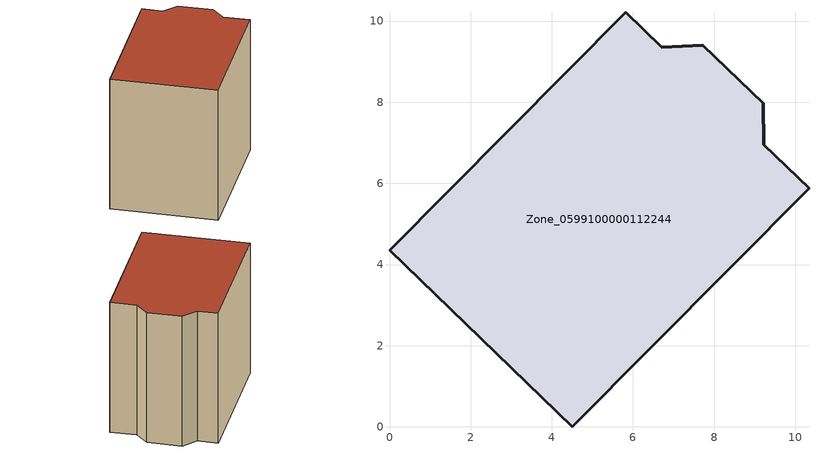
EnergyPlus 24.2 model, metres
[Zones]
Zone_0599100000112244
 floor ground (C_G): 0,4.35 5.82,10.22 6.71,9.36 7.72,9.41 9.21,7.98 9.22,6.95 10.34,5.88 4.51,0 z0
 wall outside (C_F): 5.82,10.22 0,4.35 4.51,0 10.34,5.88 9.22,6.95 9.21,7.98 7.72,9.41 6.71,9.36 5.82,10.22 z0:8.42
 roof outside (C_R): 9.22,6.95 9.21,7.98 7.72,9.41 6.71,9.36 5.82,10.22 0,4.35 4.51,0 10.34,5.88 z8.42
[BUILDING]
Pand.0599100000112244: North Axis=0; Terrain=City; Loads Convergence Tolerance Value=0.04; Temperature Convergence Tolerance Value=0.4; Solar Distribution=FullExterior; Maximum Number of Warmup Days=25; Minimum Number of Warmup Days=1
[Site:Location]
Rotterdam.The.Hague.AP_ZH_NLD Design_Conditions: Latitude=51.96; Longitude=4.45; Time Zone=1; Elevation=-4.5
[SITE:GROUNDTEMPERATURE:BUILDINGSURFACE]
18, 18, 18, 18, 18, 18, 18, 18, 18, 18, 18, 18
[MATERIAL] Thermal Absorptance=0.9; Solar Absorptance=0.7; Visible Absorptance=0.7
Name | Roughness | Thickness | Conductivity | Density | Specific Heat
G.TI.1946 | MediumSmooth | 0.15 | 1 | 540 | 1210
F.TI.1946 | Rough | 0.3 | 0.857143 | 1920 | 840
R.TI.1946 | MediumRough | 0.2 | 0.1 | 1500 | 1000
[CONSTRUCTION]
C_G: G.TI.1946
C_F: F.TI.1946
C_R: R.TI.1946
[ZONE]
Zone_0599100000112244: Type=1; Multiplier=1; Ceiling Height=Autocalculate; Volume=Autocalculate; Floor Area=autocalculate; Part of Total Floor Area=Yes
[ZONEINFILTRATION:DESIGNFLOWRATE]
Infil_Zone_0599100000112244: Zone or ZoneList or Space or SpaceList=Zone_0599100000112244; Schedule=AlwaysOn; Design Flow Rate Calculation Method=Flow/Area; Flow Rate per Floor Area=0.003; Constant Term Coefficient=1; Temperature Term Coefficient=0; Velocity Term Coefficient=0; Velocity Squared Term Coefficient=0
[HVACTEMPLATE:ZONE:IDEALLOADSAIRSYSTEM]
Zone_0599100000112244: Maximum Heating Supply Air Temperature=50; Minimum Cooling Supply Air Temperature=13; Maximum Heating Supply Air Humidity Ratio=0.0156; Minimum Cooling Supply Air Humidity Ratio=0.0077; Heating Limit=NoLimit; Cooling Limit=NoLimit; Dehumidification Control Type=ConstantSensibleHeatRatio; Cooling Sensible Heat Ratio=0.7; Dehumidification Setpoint=60; Humidification Control Type=None; Humidification Setpoint=30; Outdoor Air Method=None; Outdoor Air Flow Rate per Person=0.00944; Outdoor Air Flow Rate per Zone Floor Area=0; Outdoor Air Flow Rate per Zone=0; Demand Controlled Ventilation Type=None; Outdoor Air Economizer Type=NoEconomizer; Heat Recovery Type=None; Sensible Heat Recovery Effectiveness=0.7; Latent Heat Recovery Effectiveness=0.65
[ZONECONTROL:THERMOSTAT]
ThermostatControl_Zone_0599100000112244: Zone or ZoneList=Zone_0599100000112244; Control Type Schedule=DualSetpointControlType; Control 1=Thermostat_Zone_0599100000112244; Temperature Difference Between Cutout And Setpoint=0
[THERMOSTATSETPOINT:DUALSETPOINT]
Thermostat_Zone_0599100000112244: Heating Setpoint Temperature Schedule=HeatingSetpoint_Zone_0599100000112244; Cooling Setpoint Temperature Schedule=CoolingSetpoint_Zone_0599100000112244
[SCHEDULE:COMPACT]
HeatingSetpoint_Zone_0599100000112244: Through: 12/31, For: AllDays, Until: 24:00, 21
CoolingSetpoint_Zone_0599100000112244: Through: 12/31, For: AllDays, Until: 24:00, 24
DualSetpointControlType: Through: 12/31, For: AllDays, Until: 24:00, 4
AlwaysOn: Through: 12/31, For: AllDays, Until: 24:00, 1
